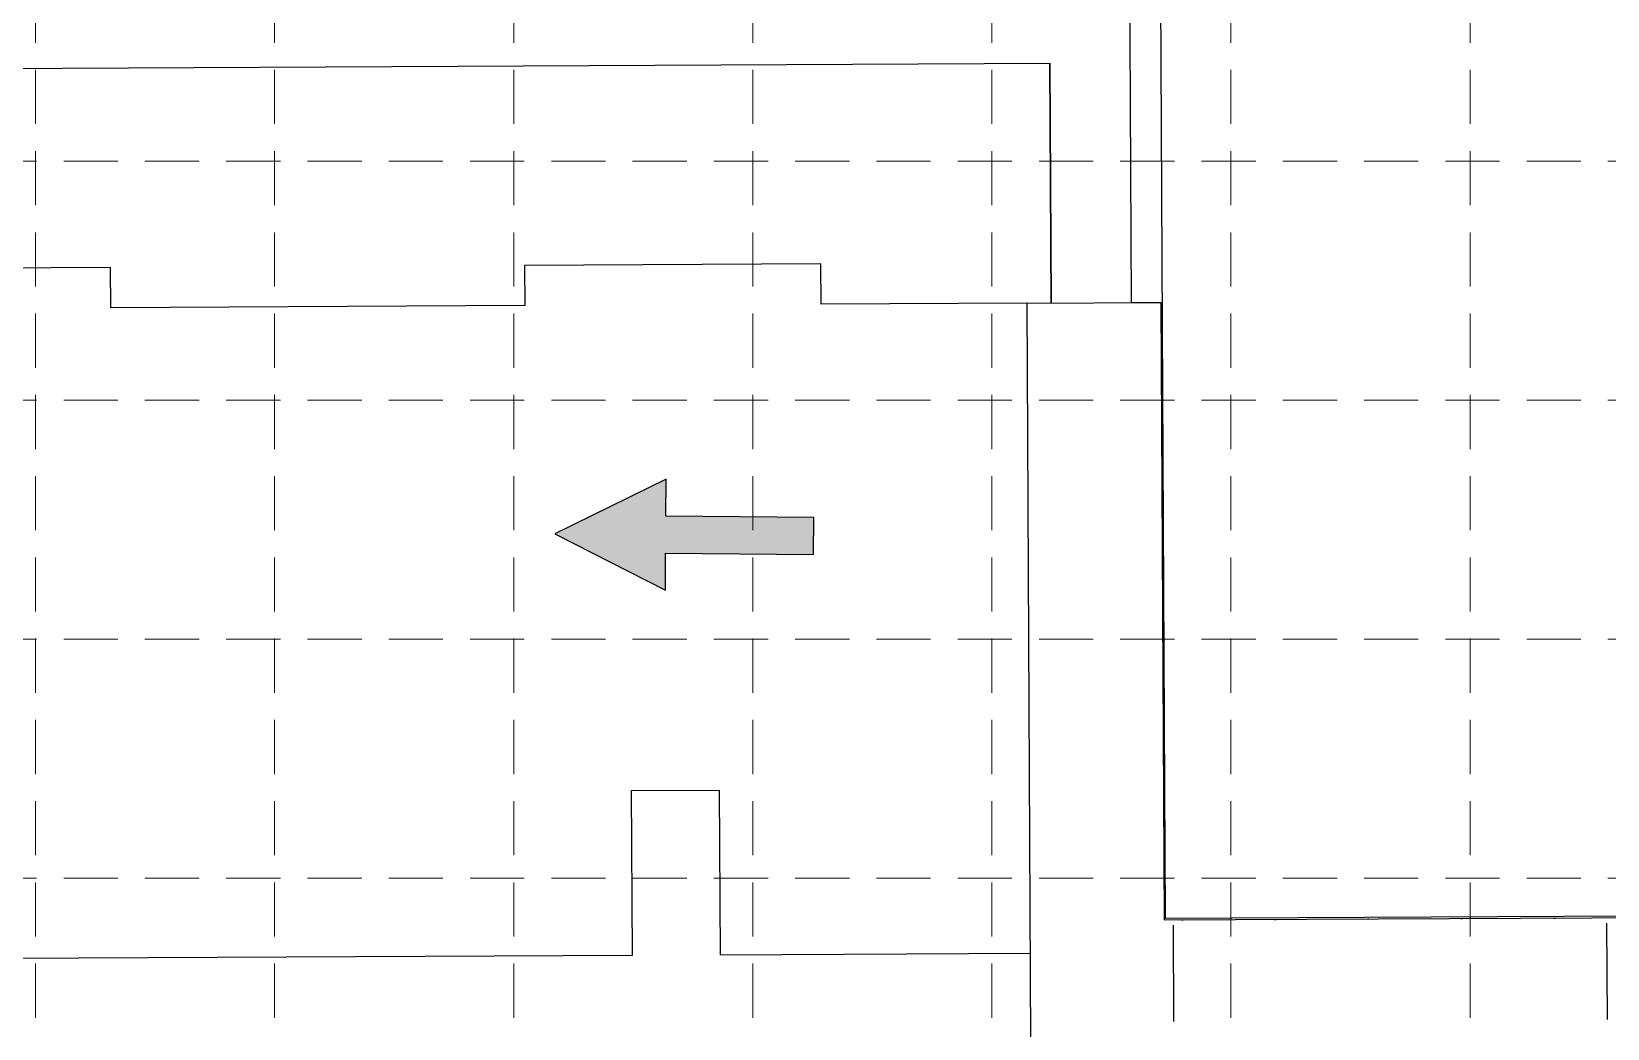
# Model space of a CAD drawing. Header units: feet. Extents: x 6046 to 7000, y 4530 to 5165.
# Drawn here: x 6403.6 to 6501.8, y 4872.4 to 4934.5 of the extents above; entities that cross this region are included whole.
import ezdxf

# ---------------------------------------------------------------- set-up
doc = ezdxf.new("R2010")
doc.units = ezdxf.units.FT
doc.header["$LTSCALE"] = 30
doc.header["$MEASUREMENT"] = 0
doc.linetypes.add('DOTS', pattern=[0.1901, 0.0001, -0.19])
doc.linetypes.add('HIDDEN', pattern=[0.375, 0.25, -0.125])
for name, color, linetype in [('1 FLOW ARROWS', 7, 'Continuous'), ('1STAIR', 1, 'Continuous'), ('BLDG', 207, 'Continuous'), ('BLDG_GARAGE', 90, 'Continuous'), ('GRID', 254, 'HIDDEN'), ('PROPOSED_SW', 1, 'Continuous')]:
    doc.layers.add(name, color=color, linetype=linetype)

# ---------------------------------------------------------------- blocks, each defined once
blk = doc.blocks.new('arrow')
blk.add_lwpolyline([(-67.00679329302966, -25.35842018353742), (-59.3270347441985, -25.41938721699262), (-59.57091179542658, -56.1384215279777), (-51.89114823905948, -56.19938584448118), (-51.64727869913713, -25.48035696739953), (-43.96752265407486, -25.54132400085473), (-55.30425519266737, -2.410587189246144), (-67.00678578172392, -25.35840795725562)], close=True)
at = {"color": 254}
for points in [[(-43.96751955730906, -25.54132267721434), (-67.00679354271597, -25.35841771446121), (-55.30425158724847, -2.410596210431322), (-67.00679354271597, -25.35841771446121)], [(-59.57090883123692, -56.13841801592571), (-51.89115083610795, -56.19938633684342), (-59.32703554756517, -25.41938603537892), (-51.64727755243712, -25.48035435629663)]]:
    blk.add_solid(points, dxfattribs=at)

msp = doc.modelspace()

# ---------------------------------------------------------------- linework, layer by layer
at = {"layer": '1STAIR', "color": 7, "linetype": 'Continuous', "flags": 128}
for points in [[(6472.128746921423, 4917.592993490243), (6471.837184055074, 4975.363067964701)], [(6364.534441278081, 4931.98765432316), (6467.053424725315, 4932.505062842034)], [(6467.128812599522, 4917.567759055362), (6467.053424725315, 4932.505062842034)], [(6465.628832302953, 4917.560188724896), (6467.128812599522, 4917.567759055362)], [(6472.128746921423, 4917.592993490243), (6473.962056172782, 4917.602246116367)], [(6474.771545466301, 4872.793278773747), (6474.741264144443, 4878.793199960031)], [(6501.771190804556, 4872.929544722112), (6501.740909515277, 4878.929459452607)]]:
    msp.add_lwpolyline(points, dxfattribs=at)
at = {"layer": '1STAIR', "color": 7, "linetype": 'DOTS', "flags": 128}
msp.add_lwpolyline([(6475.239575280973, 4879.129052358313), (6501.239233787431, 4879.260264963912)], dxfattribs=at)
at = {"layer": 'BLDG', "color": 7, "linetype": 'Continuous', "flags": 128}
for points in [[(6465.628832302948, 4917.560188724898), (6452.796673966141, 4917.495425421402), (6452.784056748702, 4919.99539258235), (6434.323953031567, 4919.902225301507), (6434.336570249007, 4917.402258140559), (6408.54725521734, 4917.272100672696), (6408.534637999897, 4919.772067833646), (6390.074534282764, 4919.678900552803), (6390.087151500205, 4917.178933391853), (6377.129994805347, 4917.113539227486), (6377.118218735734, 4919.446841911039), (6332.993798344979, 4919.224148023206), (6333.005574414591, 4916.890845339653), (6320.048417719733, 4916.825451175286), (6320.035800502293, 4919.325418336235), (6301.575696785157, 4919.232251055392), (6301.588314002597, 4916.732283894444), (6288.631157307741, 4916.666889730075), (6288.623902459051, 4918.10436067523), (6269.290823081044, 4918.00678752702), (6269.48472293857, 4879.587597352871), (6269.554102248965, 4865.840826446662)], [(6269.554102248965, 4865.840826446662), (6269.739995919262, 4829.007976942008), (6289.073075297269, 4829.105550090218), (6289.065820448581, 4830.543021035372), (6346.272395892242, 4830.831739948442), (6346.285013109683, 4828.331772787495), (6364.745116826819, 4828.424940068337), (6364.732499609378, 4830.924907229287), (6377.689656304236, 4830.990301393655), (6377.701432373847, 4828.656998710101), (6421.825852764602, 4828.879692597933), (6421.814076694992, 4831.212995281487), (6434.771233389848, 4831.27838944585), (6434.78385060729, 4828.778422284904), (6453.243954324426, 4828.871589565748), (6453.231337106986, 4831.371556726697), (6466.063495443795, 4831.436320030191), (6465.965922295584, 4850.7693994082), (6464.965935431203, 4850.764352521224), (6464.907896230975, 4862.264201461592), (6465.907883095356, 4862.269248348568), (6465.860778816909, 4871.602459082778), (6465.628832302948, 4917.560188724898)], [(6465.628832302948, 4917.560188724898), (6473.962056172751, 4917.602246116368), (6474.156256177897, 4879.123584897405), (6505.239162056327, 4879.28045887091)], [(6269.495222003587, 4877.50731951964), (6288.953299739643, 4877.605523528722), (6288.960554588331, 4876.168052583569), (6308.293634577476, 4876.265625734864), (6308.241908456869, 4886.514626469827), (6313.700168762159, 4886.542174054529), (6313.751894989943, 4876.293173320108), (6333.084974979088, 4876.390746471401), (6333.073198909476, 4878.724049154956), (6351.19796082636, 4878.815523981404), (6351.14454793919, 4889.398718296086), (6359.269441212277, 4889.439724252769), (6359.322854099444, 4878.856529938086), (6377.447616016326, 4878.948004764533), (6377.459392085938, 4876.614702080979), (6396.792471464966, 4876.712275027025), (6396.740745343336, 4886.961275964151), (6402.199006258124, 4886.988823877409), (6402.250732487549, 4876.739822817519), (6441.041890224423, 4876.935597664825), (6440.990163985104, 4887.184600684431), (6446.448425007066, 4887.21214859823), (6446.500151236351, 4876.963147566223), (6465.833231225495, 4877.060720717519)]]:
    msp.add_lwpolyline(points, dxfattribs=at)
at = {"layer": 'BLDG_GARAGE', "color": 7, "linetype": 'Continuous', "flags": 128}
msp.add_lwpolyline([(6473.617559596755, 5002.372386506138), (6655.615168913866, 5003.29091993584), (6656.23677715979, 4880.125871139737), (6474.239167842681, 4879.207337710038), (6473.617559596755, 5002.372386506138)], close=True, dxfattribs=at)
at = {"layer": 'GRID', "color": 252, "linetype": 'HIDDEN', "lineweight": 0, "ltscale": 0.45}
for p, q in [((6403.869505164216, 5149.778232392902), (6403.869505164216, 4628.518713058065)), ((6418.760755164212, 5149.778232392902), (6418.760755164212, 4628.518713058065)), ((6433.652005164209, 5149.778232392902), (6433.652005164209, 4628.518713058065)), ((6448.543255164206, 5149.778232392902), (6448.543255164206, 4628.518713058065)), ((6463.434505164202, 5149.778232392902), (6463.434505164202, 4628.518713058065)), ((6478.325755164199, 5149.778232392902), (6478.325755164199, 4628.518713058065)), ((6493.217005164195, 5149.778232392902), (6493.217005164195, 4628.518713058065)), ((6061.370755164296, 4926.409482392954), (6984.628255164082, 4926.409482392954)), ((6061.370755164296, 4911.518232392958), (6984.628255164082, 4911.518232392958)), ((6061.370755164296, 4896.626982392962), (6984.628255164082, 4896.626982392962)), ((6061.370755164296, 4881.735732392965), (6984.628255164082, 4881.735732392965))]:
    msp.add_line(p, q, dxfattribs=at)
at = {"layer": 'PROPOSED_SW', "color": 7, "linetype": 'Continuous', "flags": 128}
msp.add_lwpolyline([(6364.534441278081, 4931.987654323158), (6467.053424725315, 4932.505062842034), (6467.128812599525, 4917.567759055361)], dxfattribs=at)

# ---------------------------------------------------------------- block references
at = {"layer": '1 FLOW ARROWS', "xscale": 0.2999999999992724, "yscale": 0.2999999999992724, "zscale": 0.3, "rotation": 90}
msp.add_blockref('arrow', (6435.487143968995, 4919.772391591961), dxfattribs=at)

doc.saveas('drawing.dxf')
